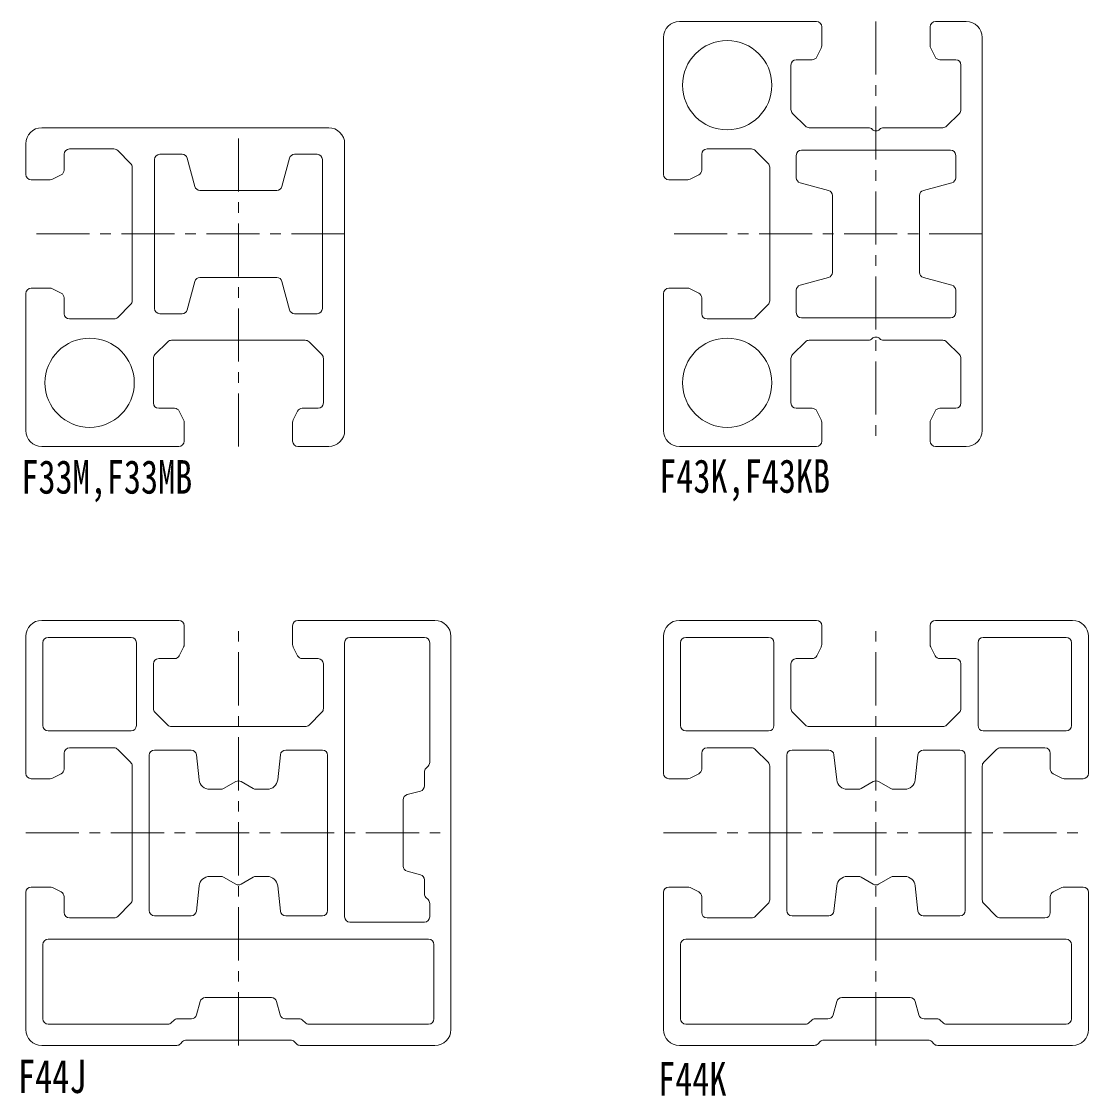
# Model space of a CAD drawing. Units: millimetres on the paper. Extents: x -597 to -234, y -379 to 68.
# Drawn here: x -354.9 to -254.5, y -33.4 to 67.7 of the extents above; entities that cross this region are included whole.
import ezdxf
from ezdxf.enums import TextEntityAlignment as Align

# ---------------------------------------------------------------- set-up
doc = ezdxf.new("R2010")
doc.units = ezdxf.units.MM
doc.linetypes.add('CHAIN1', pattern=[8, 5, -1, 1, -1])
doc.layers.add('0-0_フレーム', color=7, linetype='Continuous', lineweight=18)
doc.layers.add('0-1_その他LFｱｸｾｻﾘｰ', color=4, linetype='CHAIN1', lineweight=18)
doc.styles.add('ＭＳ ゴシック', font='')
doc.styles.get('ＭＳ ゴシック').set_extended_font_data('MS Gothic')

msp = doc.modelspace()

# ---------------------------------------------------------------- linework, layer by layer
at = {"layer": '0-0_フレーム'}
for p, q in [((-280.1, 67.689), (-293, 67.689)), ((-279.6, 65.407), (-279.6, 67.189)), ((-269.4, 67.189), (-269.4, 65.407)), ((-266, 67.689), (-268.9, 67.689)), ((-294.5, 66.189), (-294.5, 53.289)), ((-264.5, 29.189), (-264.5, 66.189)), ((-280.062, 64.366), (-279.653, 65.184)), ((-269.347, 65.184), (-268.938, 64.366)), ((-282, 64.089), (-280.509, 64.089)), ((-268.491, 64.089), (-267, 64.089)), ((-282.5, 59.396), (-282.5, 63.589)), ((-266.5, 63.589), (-266.5, 59.396)), ((-281.146, 57.836), (-282.354, 59.043)), ((-266.646, 59.043), (-267.854, 57.836)), ((-326, 57.689), (-353, 57.689)), ((-275.214, 57.689), (-280.793, 57.689)), ((-268.207, 57.689), (-273.786, 57.689)), ((-274.854, 57.536), (-274.861, 57.543)), ((-274.861, 57.543), (-274.854, 57.536)), ((-274.139, 57.543), (-274.146, 57.536)), ((-354.5, 56.189), (-354.5, 53.289)), ((-350.4, 55.689), (-346.207, 55.689)), ((-324.5, 29.189), (-324.5, 56.189)), ((-290.4, 55.689), (-286.207, 55.689)), ((-350.9, 53.698), (-350.9, 55.189)), ((-345.854, 55.543), (-344.646, 54.336)), ((-342.4, 54.689), (-342.4, 40.689)), ((-339.795, 55.189), (-341.9, 55.189)), ((-338.599, 52.16), (-339.312, 54.819)), ((-329.688, 54.819), (-330.401, 52.16)), ((-327.1, 55.189), (-329.205, 55.189)), ((-326.6, 40.689), (-326.6, 54.689)), ((-290.9, 53.698), (-290.9, 55.189)), ((-285.854, 55.543), (-284.646, 54.336)), ((-282, 52.984), (-282, 55.089)), ((-281.5, 55.589), (-267.5, 55.589)), ((-267, 55.089), (-267, 52.984)), ((-344.5, 53.982), (-344.5, 41.396)), ((-284.5, 53.982), (-284.5, 41.396)), ((-354, 52.789), (-352.218, 52.789)), ((-351.994, 52.842), (-351.176, 53.251)), ((-294, 52.789), (-292.218, 52.789)), ((-291.994, 52.842), (-291.176, 53.251)), ((-330.884, 51.789), (-338.116, 51.789)), ((-278.971, 51.789), (-281.629, 52.501)), ((-267.371, 52.501), (-270.029, 51.789)), ((-278.6, 44.073), (-278.6, 51.306)), ((-270.4, 51.306), (-270.4, 44.073)), ((-338.116, 43.589), (-330.884, 43.589)), ((-281.629, 42.878), (-278.971, 43.59)), ((-270.029, 43.59), (-267.371, 42.878)), ((-352.218, 42.589), (-354, 42.589)), ((-351.176, 42.128), (-351.994, 42.537)), ((-339.312, 40.56), (-338.599, 43.219)), ((-330.401, 43.219), (-329.688, 40.56)), ((-292.218, 42.589), (-294, 42.589)), ((-291.176, 42.128), (-291.994, 42.537)), ((-354.5, 42.089), (-354.5, 29.189)), ((-350.9, 40.189), (-350.9, 41.68)), ((-294.5, 42.089), (-294.5, 29.189)), ((-290.9, 40.189), (-290.9, 41.68)), ((-282, 40.289), (-282, 42.395)), ((-267, 42.395), (-267, 40.289)), ((-344.646, 41.043), (-345.854, 39.836)), ((-284.646, 41.043), (-285.854, 39.836)), ((-346.207, 39.689), (-350.4, 39.689)), ((-341.9, 40.189), (-339.795, 40.189)), ((-329.205, 40.189), (-327.1, 40.189)), ((-286.207, 39.689), (-290.4, 39.689)), ((-267.5, 39.789), (-281.5, 39.789)), ((-342.354, 36.336), (-341.146, 37.543)), ((-340.793, 37.689), (-328.207, 37.689)), ((-327.854, 37.543), (-326.646, 36.336)), ((-282.354, 36.336), (-281.146, 37.543)), ((-280.793, 37.689), (-275.214, 37.689)), ((-274.861, 37.836), (-274.854, 37.843)), ((-274.146, 37.843), (-274.139, 37.836)), ((-274.139, 37.836), (-274.146, 37.843)), ((-273.786, 37.689), (-268.207, 37.689)), ((-267.854, 37.543), (-266.646, 36.336)), ((-342.5, 31.789), (-342.5, 35.982)), ((-326.5, 35.982), (-326.5, 31.789)), ((-282.5, 31.789), (-282.5, 35.982)), ((-266.5, 35.982), (-266.5, 31.789)), ((-340.509, 31.289), (-342, 31.289)), ((-339.653, 30.195), (-340.062, 31.013)), ((-328.938, 31.013), (-329.347, 30.195)), ((-327, 31.289), (-328.491, 31.289)), ((-280.509, 31.289), (-282, 31.289)), ((-279.653, 30.195), (-280.062, 31.013)), ((-268.938, 31.013), (-269.347, 30.195)), ((-267, 31.289), (-268.491, 31.289)), ((-339.6, 28.189), (-339.6, 29.971)), ((-329.4, 29.971), (-329.4, 28.189)), ((-279.6, 28.189), (-279.6, 29.971)), ((-269.4, 29.971), (-269.4, 28.189)), ((-353, 27.689), (-340.1, 27.689)), ((-328.9, 27.689), (-326, 27.689)), ((-293, 27.689), (-280.1, 27.689)), ((-268.9, 27.689), (-266, 27.689)), ((-340.1, 11.324), (-353, 11.324)), ((-316, 11.324), (-328.9, 11.324)), ((-280.1, 11.324), (-293, 11.324)), ((-256, 11.324), (-268.9, 11.324)), ((-339.6, 9.043), (-339.6, 10.824)), ((-329.4, 10.824), (-329.4, 9.043)), ((-279.6, 9.043), (-279.6, 10.824)), ((-269.4, 10.824), (-269.4, 9.043)), ((-354.5, 9.824), (-354.5, -3.076)), ((-352.9, 9.224), (-352.9, 1.424)), ((-344.6, 9.724), (-352.4, 9.724)), ((-344.1, 1.424), (-344.1, 9.224)), ((-324.5, -16.576), (-324.5, 9.224)), ((-324, 9.724), (-317, 9.724)), ((-316.5, 9.224), (-316.5, -2.04)), ((-314.5, -27.176), (-314.5, 9.824)), ((-294.5, 9.824), (-294.5, -3.076)), ((-292.9, 9.224), (-292.9, 1.424)), ((-284.6, 9.724), (-292.4, 9.724)), ((-284.1, 1.424), (-284.1, 9.224)), ((-264.9, 9.224), (-264.9, 1.424)), ((-256.6, 9.724), (-264.4, 9.724)), ((-256.1, 1.424), (-256.1, 9.224)), ((-254.5, -3.076), (-254.5, 9.824)), ((-340.062, 8.001), (-339.653, 8.819)), ((-329.347, 8.819), (-328.938, 8.001)), ((-280.062, 8.001), (-279.653, 8.819)), ((-269.347, 8.819), (-268.938, 8.001)), ((-342.5, 3.032), (-342.5, 7.224)), ((-342, 7.724), (-340.509, 7.724)), ((-328.491, 7.724), (-327, 7.724)), ((-326.5, 7.224), (-326.5, 3.032)), ((-282.5, 3.032), (-282.5, 7.224)), ((-282, 7.724), (-280.509, 7.724)), ((-268.491, 7.724), (-267, 7.724)), ((-266.5, 7.224), (-266.5, 3.032)), ((-341.146, 1.471), (-342.354, 2.678)), ((-326.646, 2.678), (-327.854, 1.471)), ((-281.146, 1.471), (-282.354, 2.678)), ((-266.646, 2.678), (-267.854, 1.471)), ((-328.207, 1.324), (-340.793, 1.324)), ((-268.207, 1.324), (-280.793, 1.324)), ((-352.4, 0.924), (-344.6, 0.924)), ((-292.4, 0.924), (-284.6, 0.924)), ((-264.4, 0.924), (-256.6, 0.924)), ((-350.4, -0.676), (-346.207, -0.676)), ((-345.854, -0.822), (-344.646, -2.029)), ((-342.4, -0.876), (-338.949, -0.876)), ((-330.051, -0.876), (-326.6, -0.876)), ((-290.4, -0.676), (-286.207, -0.676)), ((-285.854, -0.822), (-284.646, -2.029)), ((-282.4, -0.876), (-278.949, -0.876)), ((-270.051, -0.876), (-266.6, -0.876)), ((-264.354, -2.029), (-263.146, -0.822)), ((-262.793, -0.676), (-258.6, -0.676)), ((-350.9, -2.667), (-350.9, -1.176)), ((-342.9, -15.976), (-342.9, -1.376)), ((-338.452, -1.322), (-338.196, -3.683)), ((-330.804, -3.683), (-330.548, -1.322)), ((-326.1, -1.376), (-326.1, -15.976)), ((-290.9, -2.667), (-290.9, -1.176)), ((-282.9, -15.976), (-282.9, -1.376)), ((-278.452, -1.322), (-278.196, -3.683)), ((-270.804, -3.683), (-270.548, -1.322)), ((-266.1, -1.376), (-266.1, -15.976)), ((-258.1, -1.176), (-258.1, -2.667)), ((-344.5, -2.383), (-344.5, -14.968)), ((-317, -2.954), (-317, -4.256)), ((-316.646, -2.394), (-316.854, -2.601)), ((-284.5, -2.383), (-284.5, -14.968)), ((-264.5, -14.968), (-264.5, -2.383)), ((-354, -3.576), (-352.218, -3.576)), ((-351.994, -3.523), (-351.176, -3.114)), ((-335.904, -4.509), (-334.75, -3.843)), ((-334.25, -3.843), (-333.096, -4.509)), ((-294, -3.576), (-292.218, -3.576)), ((-291.994, -3.523), (-291.176, -3.114)), ((-275.904, -4.509), (-274.75, -3.843)), ((-274.25, -3.843), (-273.096, -4.509)), ((-257.824, -3.114), (-257.006, -3.523)), ((-256.782, -3.576), (-255, -3.576)), ((-337.202, -4.576), (-336.154, -4.576)), ((-332.846, -4.576), (-331.798, -4.576)), ((-317.371, -4.739), (-318.629, -5.076)), ((-277.202, -4.576), (-276.154, -4.576)), ((-272.846, -4.576), (-271.798, -4.576)), ((-319, -5.559), (-319, -11.792)), ((-336.154, -12.776), (-337.202, -12.776)), ((-334.75, -13.509), (-335.904, -12.843)), ((-333.096, -12.843), (-334.25, -13.509)), ((-331.798, -12.776), (-332.846, -12.776)), ((-318.629, -12.275), (-317.371, -12.612)), ((-317, -13.095), (-317, -14.397)), ((-276.154, -12.776), (-277.202, -12.776)), ((-274.75, -13.509), (-275.904, -12.843)), ((-273.096, -12.843), (-274.25, -13.509)), ((-271.798, -12.776), (-272.846, -12.776)), ((-352.218, -13.776), (-354, -13.776)), ((-351.176, -14.237), (-351.994, -13.828)), ((-338.196, -13.668), (-338.452, -16.029)), ((-330.548, -16.029), (-330.804, -13.668)), ((-292.218, -13.776), (-294, -13.776)), ((-291.176, -14.237), (-291.994, -13.828)), ((-278.196, -13.668), (-278.452, -16.029)), ((-270.548, -16.029), (-270.804, -13.668)), ((-257.006, -13.828), (-257.824, -14.237)), ((-255, -13.776), (-256.782, -13.776)), ((-354.5, -14.276), (-354.5, -27.176)), ((-350.9, -16.176), (-350.9, -14.685)), ((-316.854, -14.75), (-316.646, -14.958)), ((-294.5, -14.276), (-294.5, -27.176)), ((-290.9, -16.176), (-290.9, -14.685)), ((-258.1, -14.685), (-258.1, -16.176)), ((-254.5, -27.176), (-254.5, -14.276)), ((-344.646, -15.322), (-345.854, -16.529)), ((-316.5, -15.311), (-316.5, -16.576)), ((-284.646, -15.322), (-285.854, -16.529)), ((-263.146, -16.529), (-264.354, -15.322)), ((-346.207, -16.676), (-350.4, -16.676)), ((-338.949, -16.476), (-342.4, -16.476)), ((-326.6, -16.476), (-330.051, -16.476)), ((-317, -17.076), (-324, -17.076)), ((-286.207, -16.676), (-290.4, -16.676)), ((-278.949, -16.476), (-282.4, -16.476)), ((-266.6, -16.476), (-270.051, -16.476)), ((-258.6, -16.676), (-262.793, -16.676)), ((-352.9, -19.176), (-352.9, -26.176)), ((-316.6, -18.676), (-352.4, -18.676)), ((-316.1, -26.176), (-316.1, -19.176)), ((-292.9, -19.176), (-292.9, -26.176)), ((-256.6, -18.676), (-292.4, -18.676)), ((-256.1, -26.176), (-256.1, -19.176)), ((-337.616, -24.176), (-331.384, -24.176)), ((-277.716, -24.176), (-271.284, -24.176)), ((-338.437, -25.805), (-338.099, -24.546)), ((-330.901, -24.546), (-330.563, -25.805)), ((-278.537, -25.805), (-278.199, -24.546)), ((-270.801, -24.546), (-270.463, -25.805)), ((-340.221, -26.176), (-338.92, -26.176)), ((-330.08, -26.176), (-328.779, -26.176)), ((-280.221, -26.176), (-279.02, -26.176)), ((-269.98, -26.176), (-268.779, -26.176)), ((-352.4, -26.676), (-341.136, -26.676)), ((-340.782, -26.529), (-340.575, -26.322)), ((-328.425, -26.322), (-328.218, -26.529)), ((-327.864, -26.676), (-316.6, -26.676)), ((-292.4, -26.676), (-281.136, -26.676)), ((-280.782, -26.529), (-280.575, -26.322)), ((-268.425, -26.322), (-268.218, -26.529)), ((-267.864, -26.676), (-256.6, -26.676)), ((-339.393, -28.176), (-329.607, -28.176)), ((-279.393, -28.176), (-269.607, -28.176)), ((-353, -28.676), (-340.307, -28.676)), ((-339.954, -28.529), (-339.746, -28.322)), ((-329.254, -28.322), (-329.046, -28.529)), ((-328.693, -28.676), (-316, -28.676)), ((-293, -28.676), (-280.307, -28.676)), ((-279.954, -28.529), (-279.746, -28.322)), ((-269.254, -28.322), (-269.046, -28.529)), ((-268.693, -28.676), (-256, -28.676))]:
    msp.add_line(p, q, dxfattribs=at)
for centre in [(-288.5, 61.689), (-348.5, 33.689), (-288.5, 33.689)]:
    msp.add_circle(centre, 4.2, dxfattribs=at)
for centre, radius, start, end in [((-293, 66.189), 1.5, 90, 180), ((-280.1, 67.189), 0.5, 0, 90), ((-268.9, 67.189), 0.5, 90, 180), ((-266, 66.189), 1.5, 0, 90), ((-280.1, 65.407), 0.5, 333.43495, 360), ((-268.9, 65.407), 0.5, 180, 206.56505), ((-282, 63.589), 0.5, 90, 180), ((-280.509, 64.589), 0.5, 270, 333.43495), ((-268.491, 64.589), 0.5, 206.56505, 270), ((-267, 63.589), 0.5, 0, 90), ((-282, 59.396), 0.5, 180, 225), ((-267, 59.396), 0.5, 315, 0), ((-353, 56.189), 1.5, 90, 180), ((-326, 56.189), 1.5, 0, 90), ((-280.793, 58.189), 0.5, 225, 270), ((-275.214, 57.189), 0.5, 45, 90), ((-273.786, 57.189), 0.5, 90, 135.573), ((-268.207, 58.189), 0.5, 270, 315), ((-274.5, 57.889), 0.5, 225.00101, 315.573), ((-350.4, 55.189), 0.5, 90, 180), ((-346.207, 55.189), 0.5, 45, 90), ((-290.4, 55.189), 0.5, 90, 180), ((-286.207, 55.189), 0.5, 45, 90), ((-341.9, 54.689), 0.5, 90, 180), ((-339.795, 54.689), 0.5, 15, 90), ((-329.205, 54.689), 0.5, 90, 165), ((-327.1, 54.689), 0.5, 0, 90), ((-281.5, 55.089), 0.5, 90, 180), ((-267.5, 55.089), 0.5, 0, 90), ((-351.4, 53.698), 0.5, 296.56505, 0), ((-345, 53.982), 0.5, 0, 45), ((-291.4, 53.698), 0.5, 296.56505, 0), ((-285, 53.982), 0.5, 0, 45), ((-354, 53.289), 0.5, 180, 270), ((-352.218, 53.289), 0.5, 270, 296.56505), ((-294, 53.289), 0.5, 180, 270), ((-292.218, 53.289), 0.5, 270, 296.56505), ((-281.5, 52.984), 0.5, 180, 255), ((-267.5, 52.984), 0.5, 285, 0), ((-338.116, 52.289), 0.5, 195, 270), ((-330.884, 52.289), 0.5, 270, 345), ((-279.1, 51.306), 0.5, 0, 75), ((-269.9, 51.306), 0.5, 105, 180), ((-338.116, 43.089), 0.5, 90, 165), ((-330.884, 43.089), 0.5, 15, 90), ((-279.1, 44.073), 0.5, 285, 0), ((-269.9, 44.073), 0.5, 180, 255), ((-354, 42.089), 0.5, 90, 180), ((-352.218, 42.089), 0.5, 63.43495, 90), ((-294, 42.089), 0.5, 90, 180), ((-292.218, 42.089), 0.5, 63.43495, 90), ((-281.5, 42.395), 0.5, 105, 180), ((-267.5, 42.395), 0.5, 0, 75), ((-351.4, 41.68), 0.5, 0, 63.43495), ((-291.4, 41.68), 0.5, 0, 63.43495), ((-345, 41.396), 0.5, 315, 0), ((-341.9, 40.689), 0.5, 180, 270), ((-339.795, 40.689), 0.5, 270, 345), ((-329.205, 40.689), 0.5, 195, 270), ((-327.1, 40.689), 0.5, 270, 0), ((-285, 41.396), 0.5, 315, 0), ((-350.4, 40.189), 0.5, 180, 270), ((-346.207, 40.189), 0.5, 270, 315), ((-290.4, 40.189), 0.5, 180, 270), ((-286.207, 40.189), 0.5, 270, 315), ((-281.5, 40.289), 0.5, 180, 270), ((-267.5, 40.289), 0.5, 270, 0), ((-340.793, 37.189), 0.5, 90, 135), ((-328.207, 37.189), 0.5, 45, 90), ((-280.793, 37.189), 0.5, 90, 135), ((-275.214, 38.189), 0.5, 270, 315.573), ((-274.5, 37.489), 0.5, 45.00101, 135.573), ((-273.786, 38.189), 0.5, 225, 270), ((-268.207, 37.189), 0.5, 45, 90), ((-342, 35.982), 0.5, 135, 180), ((-327, 35.982), 0.5, 0, 45), ((-282, 35.982), 0.5, 135, 180), ((-267, 35.982), 0.5, 0, 45), ((-342, 31.789), 0.5, 180, 270), ((-327, 31.789), 0.5, 270, 0), ((-282, 31.789), 0.5, 180, 270), ((-267, 31.789), 0.5, 270, 0), ((-340.509, 30.789), 0.5, 26.56505, 90), ((-328.491, 30.789), 0.5, 90, 153.43495), ((-280.509, 30.789), 0.5, 26.56505, 90), ((-268.491, 30.789), 0.5, 90, 153.43495), ((-340.1, 29.971), 0.5, 0, 26.56505), ((-328.9, 29.971), 0.5, 153.43495, 180), ((-280.1, 29.971), 0.5, 0, 26.56505), ((-268.9, 29.971), 0.5, 153.43495, 180), ((-353, 29.189), 1.5, 180, 270), ((-326, 29.189), 1.5, 270, 0), ((-293, 29.189), 1.5, 180, 270), ((-266, 29.189), 1.5, 270, 0), ((-340.1, 28.189), 0.5, 270, 0), ((-328.9, 28.189), 0.5, 180, 270), ((-280.1, 28.189), 0.5, 270, 0), ((-268.9, 28.189), 0.5, 180, 270), ((-353, 9.824), 1.5, 90, 180), ((-340.1, 10.824), 0.5, 0, 90), ((-328.9, 10.824), 0.5, 90, 180), ((-316, 9.824), 1.5, 0, 90), ((-293, 9.824), 1.5, 90, 180), ((-280.1, 10.824), 0.5, 0, 90), ((-268.9, 10.824), 0.5, 90, 180), ((-256, 9.824), 1.5, 0, 90), ((-352.4, 9.224), 0.5, 90, 180), ((-344.6, 9.224), 0.5, 0, 90), ((-324, 9.224), 0.5, 90, 180), ((-317, 9.224), 0.5, 0, 90), ((-292.4, 9.224), 0.5, 90, 180), ((-284.6, 9.224), 0.5, 0, 90), ((-264.4, 9.224), 0.5, 90, 180), ((-256.6, 9.224), 0.5, 0, 90), ((-340.1, 9.043), 0.5, 333.43495, 360), ((-328.9, 9.043), 0.5, 180, 206.56505), ((-280.1, 9.043), 0.5, 333.43495, 0), ((-268.9, 9.043), 0.5, 180, 206.56505), ((-342, 7.224), 0.5, 90, 180), ((-340.509, 8.224), 0.5, 270, 333.43495), ((-328.491, 8.224), 0.5, 206.56505, 270), ((-327, 7.224), 0.5, 0, 90), ((-282, 7.224), 0.5, 90, 180), ((-280.509, 8.224), 0.5, 270, 333.43495), ((-268.491, 8.224), 0.5, 206.56505, 270), ((-267, 7.224), 0.5, 0, 90), ((-342, 3.032), 0.5, 180, 225), ((-327, 3.032), 0.5, 315, 0), ((-282, 3.032), 0.5, 180, 225), ((-267, 3.032), 0.5, 315, 360), ((-352.4, 1.424), 0.5, 180, 270), ((-344.6, 1.424), 0.5, 270, 0), ((-340.793, 1.824), 0.5, 225, 270), ((-328.207, 1.824), 0.5, 270, 315), ((-292.4, 1.424), 0.5, 180, 270), ((-284.6, 1.424), 0.5, 270, 0), ((-280.793, 1.824), 0.5, 225, 270), ((-268.207, 1.824), 0.5, 270, 315), ((-264.4, 1.424), 0.5, 180, 270), ((-256.6, 1.424), 0.5, 270, 0), ((-350.4, -1.176), 0.5, 90, 180), ((-346.207, -1.176), 0.5, 45, 90), ((-342.4, -1.376), 0.5, 90, 180), ((-338.949, -1.376), 0.5, 6.17018, 90), ((-330.051, -1.376), 0.5, 90, 173.82982), ((-326.6, -1.376), 0.5, 0, 90), ((-290.4, -1.176), 0.5, 90, 180), ((-286.207, -1.176), 0.5, 45, 90), ((-282.4, -1.376), 0.5, 90, 180), ((-278.949, -1.376), 0.5, 6.17018, 90), ((-270.051, -1.376), 0.5, 90, 173.82982), ((-266.6, -1.376), 0.5, 0, 90), ((-262.793, -1.176), 0.5, 90, 135), ((-258.6, -1.176), 0.5, 0, 90), ((-351.4, -2.667), 0.5, 296.56505, 0), ((-345, -2.383), 0.5, 0, 45), ((-316.5, -2.954), 0.5, 135, 180), ((-317, -2.04), 0.5, 315, 0), ((-291.4, -2.667), 0.5, 296.56505, 0), ((-285, -2.383), 0.5, 0, 45), ((-264, -2.383), 0.5, 135, 180), ((-257.6, -2.667), 0.5, 180, 243.43495), ((-354, -3.076), 0.5, 180, 270), ((-352.218, -3.076), 0.5, 270, 296.56505), ((-337.202, -3.576), 1, 186.17018, 270), ((-334.5, -4.276), 0.5, 60, 120), ((-331.798, -3.576), 1, 270, 353.82982), ((-294, -3.076), 0.5, 180, 270), ((-292.218, -3.076), 0.5, 270, 296.56505), ((-277.202, -3.576), 1, 186.17018, 270), ((-274.5, -4.276), 0.5, 90, 120), ((-274.5, -4.276), 0.5, 60, 90), ((-271.798, -3.576), 1, 270, 353.82982), ((-256.782, -3.076), 0.5, 243.43495, 270), ((-255, -3.076), 0.5, 270, 0), ((-336.154, -4.076), 0.5, 270, 300), ((-332.846, -4.076), 0.5, 240, 270), ((-317.5, -4.256), 0.5, 285, 0), ((-276.154, -4.076), 0.5, 270, 300), ((-272.846, -4.076), 0.5, 240, 270), ((-318.5, -5.559), 0.5, 105, 180), ((-318.5, -11.792), 0.5, 180, 255), ((-337.202, -13.776), 1, 90, 173.82982), ((-336.154, -13.276), 0.5, 60, 90), ((-332.846, -13.276), 0.5, 90, 120), ((-331.798, -13.776), 1, 6.17018, 90), ((-317.5, -13.095), 0.5, 0, 75), ((-277.202, -13.776), 1, 90, 173.82982), ((-276.154, -13.276), 0.5, 60, 90), ((-272.846, -13.276), 0.5, 90, 120), ((-271.798, -13.776), 1, 6.17018, 90), ((-354, -14.276), 0.5, 90, 180), ((-352.218, -14.276), 0.5, 63.43495, 90), ((-334.5, -13.076), 0.5, 240, 300), ((-294, -14.276), 0.5, 90, 180), ((-292.218, -14.276), 0.5, 63.43495, 90), ((-274.5, -13.076), 0.5, 240, 270), ((-274.5, -13.076), 0.5, 270, 300), ((-256.782, -14.276), 0.5, 90, 116.56505), ((-255, -14.276), 0.5, 0, 90), ((-351.4, -14.685), 0.5, 0, 63.43495), ((-345, -14.968), 0.5, 315, 360), ((-316.5, -14.397), 0.5, 180, 225), ((-317, -15.311), 0.5, 0, 45), ((-291.4, -14.685), 0.5, 360, 63.43495), ((-285, -14.968), 0.5, 315, 0), ((-264, -14.968), 0.5, 180, 225), ((-257.6, -14.685), 0.5, 116.56505, 180), ((-342.4, -15.976), 0.5, 180, 270), ((-338.949, -15.976), 0.5, 270, 353.82982), ((-330.051, -15.976), 0.5, 186.17018, 270), ((-326.6, -15.976), 0.5, 270, 0), ((-282.4, -15.976), 0.5, 180, 270), ((-278.949, -15.976), 0.5, 270, 353.82982), ((-270.051, -15.976), 0.5, 186.17018, 270), ((-266.6, -15.976), 0.5, 270, 0), ((-350.4, -16.176), 0.5, 180, 270), ((-346.207, -16.176), 0.5, 270, 315), ((-324, -16.576), 0.5, 180, 270), ((-317, -16.576), 0.5, 270, 0), ((-290.4, -16.176), 0.5, 180, 270), ((-286.207, -16.176), 0.5, 270, 315), ((-262.793, -16.176), 0.5, 225, 270), ((-258.6, -16.176), 0.5, 270, 0), ((-352.4, -19.176), 0.5, 90, 180), ((-316.6, -19.176), 0.5, 0, 90), ((-292.4, -19.176), 0.5, 90, 180), ((-256.6, -19.176), 0.5, 0, 90), ((-337.616, -24.676), 0.5, 90, 165), ((-331.384, -24.676), 0.5, 15, 90), ((-277.716, -24.676), 0.5, 90, 165), ((-271.284, -24.676), 0.5, 15, 90), ((-352.4, -26.176), 0.5, 180, 270), ((-340.221, -26.676), 0.5, 90, 135), ((-338.92, -25.676), 0.5, 270, 345), ((-330.08, -25.676), 0.5, 195, 270), ((-328.779, -26.676), 0.5, 45, 90), ((-316.6, -26.176), 0.5, 270, 0), ((-292.4, -26.176), 0.5, 180, 270), ((-280.221, -26.676), 0.5, 90, 135), ((-279.02, -25.676), 0.5, 270, 345), ((-269.98, -25.676), 0.5, 195, 270), ((-268.779, -26.676), 0.5, 45, 90), ((-256.6, -26.176), 0.5, 270, 0), ((-353, -27.176), 1.5, 180, 270), ((-341.136, -26.176), 0.5, 270, 315), ((-327.864, -26.176), 0.5, 225, 270), ((-316, -27.176), 1.5, 270, 0), ((-293, -27.176), 1.5, 180, 270), ((-281.136, -26.176), 0.5, 270, 315), ((-267.864, -26.176), 0.5, 225, 270), ((-256, -27.176), 1.5, 270, 0), ((-339.393, -28.676), 0.5, 90, 135), ((-329.607, -28.676), 0.5, 45, 90), ((-279.393, -28.676), 0.5, 90, 135), ((-269.607, -28.676), 0.5, 45, 90), ((-340.307, -28.176), 0.5, 270, 315), ((-328.693, -28.176), 0.5, 225, 270), ((-280.307, -28.176), 0.5, 270, 315), ((-268.693, -28.176), 0.5, 225, 270)]:
    msp.add_arc(centre, radius, start, end, dxfattribs=at)
at = {"layer": '0-1_その他LFｱｸｾｻﾘｰ'}
for p, q in [((-274.5, 67.689), (-274.5, 27.689)), ((-334.5, 27.689), (-334.5, 57.689)), ((-324.5, 47.689), (-354.5, 47.689)), ((-264.5, 47.689), (-294.5, 47.689)), ((-334.5, -28.676), (-334.5, 11.324)), ((-274.5, -28.676), (-274.5, 11.324)), ((-354.5, -8.676), (-314.5, -8.676)), ((-294.5, -8.676), (-254.5, -8.676))]:
    msp.add_line(p, q, dxfattribs=at)

# ---------------------------------------------------------------- texts
at = {"layer": '0-0_フレーム', "style": 'ＭＳ ゴシック', "width": 0.75}
for s, p in [('F33M,F33MB', (-354.922, 22.307)), ('F43K,F43KB', (-294.9, 22.388)), ('F44J', (-355.237, -34.107)), ('F44K', (-294.998, -34.338))]:
    msp.add_text(s, height=3.152, dxfattribs=at).set_placement(p, align=Align.BOTTOM_LEFT)

doc.saveas('drawing.dxf')
